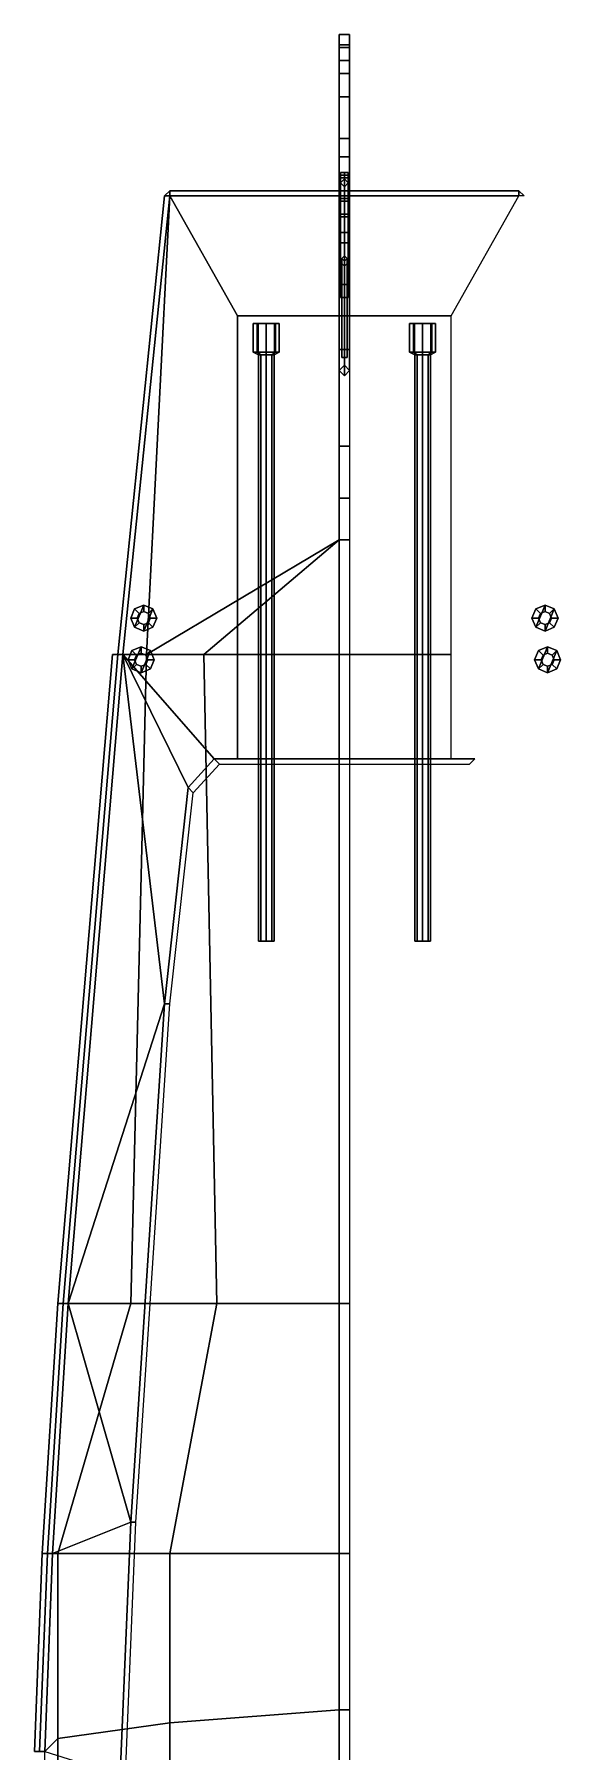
# Model space of a CAD drawing. Extents: x -1.2 to 0.8, y -6 to 6.5.
# Drawn here: x -1.19 to 0.83, y -0.04 to 6.55 of the extents above; entities that cross this region are included whole.
import ezdxf

# ---------------------------------------------------------------- set-up
doc = ezdxf.new("R2010")
doc.units = 0
doc.layers.get('0').update_dxf_attribs({"linetype": 'CONTINUOUS'})

msp = doc.modelspace()

# ---------------------------------------------------------------- linework, layer by layer
for points in [[(-0.02, 6.55, -0.48), (-0.02, 6.51, -0.59), (-0.02, 6.5, -0.22), (-0.02, 6.55, -0.41)], [(-0.02, 6.55, -0.41), (-0.02, 6.5, -0.22), (0.02, 6.5, -0.22), (0.02, 6.55, -0.41)], [(0.02, 6.55, -0.41), (0.02, 6.55, -0.48), (-0.02, 6.55, -0.48), (-0.02, 6.55, -0.41)], [(0.02, 6.55, -0.48), (0.02, 6.51, -0.59), (-0.02, 6.51, -0.59), (-0.02, 6.55, -0.48)], [(0.02, 6.5, -0.22), (0.02, 6.51, -0.59), (0.02, 6.55, -0.48), (0.02, 6.55, -0.41)], [(-0.02, 6.51, -0.59), (-0.02, 6.45, -0.65), (-0.02, 6.4, -0.17), (-0.02, 6.5, -0.22)], [(0.02, 6.51, -0.59), (0.02, 6.45, -0.65), (-0.02, 6.45, -0.65), (-0.02, 6.51, -0.59)], [(-0.02, 6.5, -0.22), (-0.02, 6.4, -0.17), (0.02, 6.4, -0.17), (0.02, 6.5, -0.22)], [(0.02, 6.4, -0.17), (0.02, 6.45, -0.65), (0.02, 6.51, -0.59), (0.02, 6.5, -0.22)], [(-0.02, 6.45, -0.65), (-0.02, 6.31, -0.68), (-0.02, 6.15, -0.13), (-0.02, 6.4, -0.17)], [(0.02, 6.45, -0.65), (0.02, 6.31, -0.68), (-0.02, 6.31, -0.68), (-0.02, 6.45, -0.65)], [(-0.02, 6.4, -0.17), (-0.02, 6.15, -0.13), (0.02, 6.15, -0.13), (0.02, 6.4, -0.17)], [(0.02, 6.15, -0.13), (0.02, 6.31, -0.68), (0.02, 6.45, -0.65), (0.02, 6.4, -0.17)], [(-0.02, 6.31, -0.68), (-0.02, 6.08, -0.68), (-0.02, 6.01, -0.27), (-0.02, 6.15, -0.13)], [(0.02, 6.31, -0.68), (0.02, 6.08, -0.68), (-0.02, 6.08, -0.68), (-0.02, 6.31, -0.68)], [(0.02, 6.01, -0.27), (0.02, 6.08, -0.68), (0.02, 6.31, -0.68), (0.02, 6.15, -0.13)], [(-0.02, 6.15, -0.13), (-0.02, 6.01, -0.27), (-0.02, 6.01, -0.15)], [(-0.02, 6.15, -0.13), (-0.02, 6.01, -0.15), (-0.02, 5.95, 0.02), (-0.02, 6, 0.02)], [(0.02, 6, 0.02), (0.02, 6.15, -0.13), (-0.02, 6.15, -0.13), (-0.02, 6, 0.02)], [(0.02, 6.01, -0.15), (0.02, 6.01, -0.27), (0.02, 6.15, -0.13), (0.02, 6.01, -0.15)], [(0.02, 5.95, 0.02), (0.02, 6.01, -0.15), (0.02, 6.15, -0.13), (0.02, 6, 0.02)], [(-0.02, 6.08, -0.68), (-0.02, 5.86, -0.55), (-0.02, 5.86, -0.39), (-0.02, 5.93, -0.3)], [(0.02, 6.08, -0.68), (0.02, 5.86, -0.55), (-0.02, 5.86, -0.55), (-0.02, 6.08, -0.68)], [(-0.02, 6.08, -0.68), (-0.02, 6.08, -0.68), (-0.02, 5.93, -0.3), (-0.02, 6.01, -0.27)], [(0.02, 5.86, -0.39), (0.02, 5.86, -0.55), (0.02, 6.08, -0.68), (0.02, 5.93, -0.3)], [(0.02, 5.93, -0.3), (0.02, 6.08, -0.68), (0.02, 6.08, -0.68), (0.02, 6.01, -0.27)], [(-0.02, 6.01, -0.27), (-0.02, 5.93, -0.3), (0.02, 5.93, -0.3), (0.02, 6.01, -0.27)], [(-0.02, 6.01, -0.15), (-0.02, 6.01, -0.27), (0.02, 6.01, -0.27), (0.02, 6.01, -0.15)], [(-0.02, 5.95, 0.02), (-0.02, 6.01, -0.15), (0.02, 6.01, -0.15), (0.02, 5.95, 0.02)], [(-0.02, 6, -0.72), (-0.02, 5.92, -0.81), (-0.02, 5.91, -0.76), (-0.02, 5.95, -0.69)], [(-0.02, 5.92, -0.81), (-0.02, 6, -0.72), (0.02, 6, -0.72), (0.02, 5.92, -0.81)], [(-0.02, 6, -0.72), (-0.02, 5.95, -0.69), (0.02, 5.95, -0.69), (0.02, 6, -0.72)], [(-0.02, 6, 0.02), (-0.02, 5.95, 0.02), (0.02, 5.95, 0.02), (0.02, 6, 0.02)], [(0, 5.54, 0.555), (-0.015, 5.54, 0.57), (-0.015, 6.02, 0.57), (0, 6.02, 0.555)], [(-0.015, 5.54, 0.57), (0, 5.54, 0.585), (0, 6.02, 0.585), (-0.015, 6.02, 0.57)], [(-0.015, 6.02, 0.57), (0, 6.02, 0.585), (0.015, 6.02, 0.57), (0, 6.02, 0.555)], [(0.015, 5.54, 0.57), (0, 5.54, 0.555), (0, 6.02, 0.555), (0.015, 6.02, 0.57)], [(0, 5.54, 0.585), (0.015, 5.54, 0.57), (0.015, 6.02, 0.57), (0, 6.02, 0.585)], [(-0.67, 5.95, 0.5403), (-0.69, 5.93, 0.5403), (-0.67, 5.93, 0.54), (-0.67, 5.95, 0.5403)], [(-0.67, 5.95, 0.5003), (-0.69, 5.93, 0.5003), (-0.69, 5.93, 0.5403), (-0.67, 5.95, 0.5403)], [(-0.67, 5.95, 0.5003), (-0.67, 5.93, 0.5), (-0.69, 5.93, 0.5003), (-0.67, 5.95, 0.5003)], [(0.67, 5.95, 0.5003), (-0.67, 5.95, 0.5003), (-0.67, 5.95, 0.5403), (0.67, 5.95, 0.5403)], [(0.67, 5.93, 0.5), (-0.67, 5.93, 0.5), (-0.67, 5.95, 0.5003), (0.67, 5.95, 0.5003)], [(0.67, 5.95, 0.5403), (-0.67, 5.95, 0.5403), (-0.67, 5.93, 0.54), (0.67, 5.93, 0.54)], [(-0.02, 5.95, -0.69), (-0.02, 5.91, -0.76), (0.02, 5.91, -0.76), (0.02, 5.95, -0.69)], [(0, 5.995, 0.02), (-0.015, 5.98, 0.02), (-0.015, 5.98, 0.57), (0, 5.995, 0.555)], [(-0.015, 5.98, 0.02), (0, 5.965, 0.02), (0, 5.965, 0.555), (-0.015, 5.98, 0.57)], [(0.015, 5.98, 0.02), (0, 5.995, 0.02), (0, 5.995, 0.555), (0.015, 5.98, 0.57)], [(0, 5.965, 0.02), (0.015, 5.98, 0.02), (0.015, 5.98, 0.57), (0, 5.965, 0.555)], [(0.69, 5.93, 0.5003), (0.67, 5.95, 0.5003), (0.67, 5.95, 0.5403), (0.69, 5.93, 0.5403)], [(0.67, 5.93, 0.5), (0.67, 5.93, 0.5), (0.67, 5.95, 0.5003), (0.69, 5.93, 0.5003)], [(-0.67, 5.93, 0.5), (-0.85, 4.17, 0.45), (-0.87, 4.17, 0.4503), (-0.69, 5.93, 0.5003)], [(-0.69, 5.93, 0.5003), (-0.87, 4.17, 0.4503), (-0.87, 4.17, 0.4903), (-0.69, 5.93, 0.5403)], [(-0.69, 5.93, 0.5403), (-0.87, 4.17, 0.4903), (-0.85, 4.17, 0.49), (-0.67, 5.93, 0.54)], [(-0.67, 5.93), (-0.85, 4.17), (-0.85, 4.17, 0.45), (-0.67, 5.93, 0.5)], [(-0.67, 5.93, 0.54), (-0.85, 4.17, 0.49), (-0.41, 4.17, 0.49), (-0.41, 5.47, 0.5269)], [(-0.67, 5.93), (-0.76, 4.17, -0.18), (-0.85, 4.17), (-0.67, 5.93)], [(-0.02, 5.93), (-0.02, 4.61, -0.36), (-0.76, 4.17, -0.18), (-0.67, 5.93)], [(-0.67, 5.93), (-0.67, 5.93, 0.5), (0.67, 5.93, 0.5), (0.67, 5.93)], [(0.67, 5.93, 0.54), (-0.67, 5.93, 0.54), (-0.41, 5.47, 0.5269), (0.41, 5.47, 0.5269)], [(-0.02, 5.79, -0.21), (-0.02, 4.77, -0.36), (-0.02, 4.61, -0.36), (-0.02, 5.93)], [(-0.02, 5.93, -0.16), (-0.02, 5.93, -0.16), (-0.02, 5.79, -0.21), (-0.02, 5.93)], [(-0.02, 5.79, -0.21), (-0.02, 5.93, -0.16), (0.02, 5.93, -0.16), (0.02, 5.79, -0.21)], [(-0.02, 5.93, -0.16), (-0.02, 5.93), (0.02, 5.93), (0.02, 5.93, -0.16)], [(-0.02, 5.93, -0.3), (-0.02, 5.86, -0.39), (0.02, 5.86, -0.39), (0.02, 5.93, -0.3)], [(-0.02, 5.92, -0.81), (-0.02, 5.75, -0.87), (-0.02, 5.85, -0.76), (-0.02, 5.91, -0.76)], [(-0.02, 5.75, -0.87), (-0.02, 5.92, -0.81), (0.02, 5.92, -0.81), (0.02, 5.75, -0.87)], [(-0.02, 5.91, -0.76), (-0.02, 5.85, -0.76), (0.02, 5.85, -0.76), (0.02, 5.91, -0.76)], [(-0.02, 5.86, -0.39), (-0.02, 5.86, -0.55), (0.02, 5.86, -0.55), (0.02, 5.86, -0.39)], [(-0.02, 5.75, -0.87), (-0.02, 5.72, -0.8), (-0.02, 5.79, -0.7), (-0.02, 5.85, -0.76)], [(-0.02, 5.85, -0.76), (-0.02, 5.79, -0.7), (0.02, 5.79, -0.7), (0.02, 5.85, -0.76)], [(-0.02, 5.72, -0.8), (-0.02, 5.72, -0.36), (-0.02, 5.79, -0.21), (-0.02, 5.79, -0.7)], [(-0.02, 5.65, -0.3), (-0.02, 5.53, -0.3), (-0.02, 5.79, -0.21)], [(-0.02, 5.53, -0.3), (-0.02, 4.77, -0.36), (-0.02, 5.79, -0.21)], [(-0.02, 5.79, -0.7), (-0.02, 5.79, -0.21), (0.02, 5.79, -0.21), (0.02, 5.79, -0.7)], [(-0.02, 5.75, -0.87), (-0.02, 5.59, -0.87), (-0.02, 5.61, -0.83), (-0.02, 5.72, -0.8)], [(-0.02, 5.59, -0.87), (-0.02, 5.75, -0.87), (0.02, 5.75, -0.87), (0.02, 5.59, -0.87)], [(0, 5.28, 0.68), (-0.02, 5.26, 0.68), (-0.02, 5.68, 1.74), (0, 5.7, 1.74)], [(0, 5.7, 1.74), (-0.02, 5.68, 1.74), (0, 5.66, 1.74), (0.02, 5.68, 1.74)], [(-0.02, 5.26, 0.68), (0, 5.24, 0.68), (0, 5.66, 1.74), (-0.02, 5.68, 1.74)], [(0, 5.31, 0.76), (-0.01, 5.31, 0.77), (-0.01, 5.69, 1.24), (0, 5.7, 1.24)], [(0, 5.7, 1.24), (-0.01, 5.69, 1.24), (-0.01, 5.69, 1.74), (0, 5.7, 1.74)], [(-0.01, 5.31, 0.77), (0, 5.31, 0.78), (0, 5.68, 1.24), (-0.01, 5.69, 1.24)], [(-0.01, 5.69, 1.24), (0, 5.68, 1.24), (0, 5.68, 1.74), (-0.01, 5.69, 1.74)], [(0.02, 5.26, 0.68), (0, 5.28, 0.68), (0, 5.7, 1.74), (0.02, 5.68, 1.74)], [(0.01, 5.31, 0.77), (0, 5.31, 0.76), (0, 5.7, 1.24), (0.01, 5.69, 1.24)], [(0.01, 5.69, 1.24), (0, 5.7, 1.24), (0, 5.7, 1.74), (0.01, 5.69, 1.74)], [(0, 5.31, 0.78), (0.01, 5.31, 0.77), (0.01, 5.69, 1.24), (0, 5.68, 1.24)], [(0, 5.68, 1.24), (0.01, 5.69, 1.24), (0.01, 5.69, 1.74), (0, 5.68, 1.74)], [(0, 5.24, 0.68), (0.02, 5.26, 0.68), (0.02, 5.68, 1.74), (0, 5.66, 1.74)], [(-0.02, 5.59, -0.87), (-0.02, 5.59, -0.87), (-0.02, 5.55, -0.83), (-0.02, 5.61, -0.83)], [(-0.02, 5.55, -0.83), (-0.02, 5.59, -0.87), (-0.02, 5.34, -0.78), (-0.02, 5.44, -0.76)], [(-0.02, 5.34, -0.78), (-0.02, 5.59, -0.87), (0.02, 5.59, -0.87), (0.02, 5.34, -0.78)], [(-0.015, 5.54, 0.57), (0, 5.54, 0.555), (0.015, 5.54, 0.57), (0, 5.54, 0.585)], [(-0.41, 5.47, 0.5269), (-0.41, 4.17, 0.49), (-0.41, 4.17, 0.68), (-0.41, 5.47, 0.68)], [(0.41, 5.47, 0.5269), (-0.41, 5.47, 0.5269), (-0.41, 5.47, 0.68), (0.41, 5.47, 0.68)], [(-0.41, 5.47, 0.68), (-0.41, 4.17, 0.68), (0.41, 4.17, 0.68), (0.41, 5.47, 0.68)], [(-0.02, 5.44, -0.38), (-0.02, 4.97, -0.47), (-0.02, 4.77, -0.36), (-0.02, 5.53, -0.3)], [(-0.3354, 5.44, -0.5146), (-0.35, 5.44, -0.55), (-0.35, 5.33, -0.55), (-0.3354, 5.33, -0.5146)], [(-0.35, 5.44, -0.55), (-0.3354, 5.44, -0.5854), (-0.3354, 5.33, -0.5854), (-0.35, 5.33, -0.55)], [(-0.33, 5.44, -0.1), (-0.3354, 5.44, -0.5146), (-0.3354, 5.33, -0.5146), (-0.33, 5.33, -0.1)], [(-0.3354, 5.44, -0.5854), (-0.3, 5.44, -0.6), (-0.3, 5.33, -0.6), (-0.3354, 5.33, -0.5854)], [(-0.3354, 5.44, -0.5146), (-0.33, 5.44, -0.1), (-0.27, 5.44, -0.1), (-0.2646, 5.44, -0.5146)], [(-0.3, 5.44, -0.6), (-0.2646, 5.44, -0.5854), (-0.2646, 5.33, -0.5854), (-0.3, 5.33, -0.6)], [(-0.2646, 5.44, -0.5146), (-0.27, 5.44, -0.1), (-0.27, 5.33, -0.1), (-0.2646, 5.33, -0.5146)], [(-0.25, 5.44, -0.55), (-0.2646, 5.44, -0.5146), (-0.2646, 5.33, -0.5146), (-0.25, 5.33, -0.55)], [(-0.2646, 5.44, -0.5854), (-0.25, 5.44, -0.55), (-0.25, 5.33, -0.55), (-0.2646, 5.33, -0.5854)], [(-0.02, 5.44, -0.76), (-0.02, 5.34, -0.78), (-0.02, 4.97, -0.47), (-0.02, 5.44, -0.38)], [(0.25, 5.44, -0.55), (0.2646, 5.44, -0.5854), (0.2646, 5.33, -0.5854), (0.25, 5.33, -0.55)], [(0.2646, 5.44, -0.5146), (0.25, 5.44, -0.55), (0.25, 5.33, -0.55), (0.2646, 5.33, -0.5146)], [(0.2646, 5.44, -0.5146), (0.27, 5.44, -0.1), (0.33, 5.44, -0.1), (0.3354, 5.44, -0.5146)], [(0.27, 5.44, -0.1), (0.2646, 5.44, -0.5146), (0.2646, 5.33, -0.5146), (0.27, 5.33, -0.1)], [(0.2646, 5.44, -0.5854), (0.3, 5.44, -0.6), (0.3, 5.33, -0.6), (0.2646, 5.33, -0.5854)], [(0.3, 5.44, -0.6), (0.3354, 5.44, -0.5854), (0.3354, 5.33, -0.5854), (0.3, 5.33, -0.6)], [(0.3354, 5.44, -0.5146), (0.33, 5.44, -0.1), (0.33, 5.33, -0.1), (0.3354, 5.33, -0.5146)], [(0.3354, 5.44, -0.5854), (0.35, 5.44, -0.55), (0.35, 5.33, -0.55), (0.3354, 5.33, -0.5854)], [(0.35, 5.44, -0.55), (0.3354, 5.44, -0.5146), (0.3354, 5.33, -0.5146), (0.35, 5.33, -0.55)], [(-0.02, 4.97, -0.47), (-0.02, 5.34, -0.78), (0.02, 5.34, -0.78), (0.02, 4.97, -0.47)], [(-0.3212, 5.32, -0.5712), (-0.33, 5.32, -0.55), (-0.35, 5.33, -0.55), (-0.3354, 5.33, -0.5854)], [(-0.33, 5.32, -0.55), (-0.3212, 5.32, -0.5288), (-0.3354, 5.33, -0.5146), (-0.35, 5.33, -0.55)], [(-0.3, 5.32, -0.58), (-0.3212, 5.32, -0.5712), (-0.3354, 5.33, -0.5854), (-0.3, 5.33, -0.6)], [(-0.3212, 5.32, -0.5288), (-0.3, 5.32, -0.52), (-0.3, 5.33, -0.5), (-0.3354, 5.33, -0.5146)], [(-0.33, 5.33, -0.1), (-0.3354, 5.33, -0.5146), (-0.3, 5.33, -0.5), (-0.27, 5.33, -0.1)], [(-0.3212, 5.32, -0.5288), (-0.33, 5.32, -0.55), (-0.33, 3.07, -0.43), (-0.3212, 3.07, -0.4088)], [(-0.33, 5.32, -0.55), (-0.3212, 5.32, -0.5712), (-0.3212, 3.07, -0.4512), (-0.33, 3.07, -0.43)], [(-0.3, 5.32, -0.52), (-0.3212, 5.32, -0.5288), (-0.3212, 3.07, -0.4088), (-0.3, 3.07, -0.4)], [(-0.3212, 5.32, -0.5712), (-0.3, 5.32, -0.58), (-0.3, 3.07, -0.46), (-0.3212, 3.07, -0.4512)], [(-0.2788, 5.32, -0.5712), (-0.3, 5.32, -0.58), (-0.3, 5.33, -0.6), (-0.2646, 5.33, -0.5854)], [(-0.3, 5.32, -0.52), (-0.2788, 5.32, -0.5288), (-0.2646, 5.33, -0.5146), (-0.3, 5.33, -0.5)], [(-0.3, 5.33, -0.5), (-0.2646, 5.33, -0.5146), (-0.27, 5.33, -0.1)], [(-0.2788, 5.32, -0.5288), (-0.3, 5.32, -0.52), (-0.3, 3.07, -0.4), (-0.2788, 3.07, -0.4088)], [(-0.3, 5.32, -0.58), (-0.2788, 5.32, -0.5712), (-0.2788, 3.07, -0.4512), (-0.3, 3.07, -0.46)], [(-0.27, 5.32, -0.55), (-0.2788, 5.32, -0.5712), (-0.2646, 5.33, -0.5854), (-0.25, 5.33, -0.55)], [(-0.2788, 5.32, -0.5288), (-0.27, 5.32, -0.55), (-0.25, 5.33, -0.55), (-0.2646, 5.33, -0.5146)], [(-0.27, 5.32, -0.55), (-0.2788, 5.32, -0.5288), (-0.2788, 3.07, -0.4088), (-0.27, 3.07, -0.43)], [(-0.2788, 5.32, -0.5712), (-0.27, 5.32, -0.55), (-0.27, 3.07, -0.43), (-0.2788, 3.07, -0.4512)], [(0.27, 5.32, -0.55), (0.2788, 5.32, -0.5288), (0.2646, 5.33, -0.5146), (0.25, 5.33, -0.55)], [(0.2788, 5.32, -0.5712), (0.27, 5.32, -0.55), (0.25, 5.33, -0.55), (0.2646, 5.33, -0.5854)], [(0.27, 5.33, -0.1), (0.2646, 5.33, -0.5146), (0.3, 5.33, -0.5), (0.33, 5.33, -0.1)], [(0.2788, 5.32, -0.5288), (0.3, 5.32, -0.52), (0.3, 5.33, -0.5), (0.2646, 5.33, -0.5146)], [(0.3, 5.32, -0.58), (0.2788, 5.32, -0.5712), (0.2646, 5.33, -0.5854), (0.3, 5.33, -0.6)], [(0.27, 5.32, -0.55), (0.2788, 5.32, -0.5712), (0.2788, 3.07, -0.4512), (0.27, 3.07, -0.43)], [(0.2788, 5.32, -0.5288), (0.27, 5.32, -0.55), (0.27, 3.07, -0.43), (0.2788, 3.07, -0.4088)], [(0.2788, 5.32, -0.5712), (0.3, 5.32, -0.58), (0.3, 3.07, -0.46), (0.2788, 3.07, -0.4512)], [(0.3, 5.32, -0.52), (0.2788, 5.32, -0.5288), (0.2788, 3.07, -0.4088), (0.3, 3.07, -0.4)], [(0.3, 5.33, -0.5), (0.3354, 5.33, -0.5146), (0.33, 5.33, -0.1)], [(0.3, 5.32, -0.52), (0.3212, 5.32, -0.5288), (0.3354, 5.33, -0.5146), (0.3, 5.33, -0.5)], [(0.3212, 5.32, -0.5712), (0.3, 5.32, -0.58), (0.3, 5.33, -0.6), (0.3354, 5.33, -0.5854)], [(0.3, 5.32, -0.58), (0.3212, 5.32, -0.5712), (0.3212, 3.07, -0.4512), (0.3, 3.07, -0.46)], [(0.3212, 5.32, -0.5288), (0.3, 5.32, -0.52), (0.3, 3.07, -0.4), (0.3212, 3.07, -0.4088)], [(0.3212, 5.32, -0.5288), (0.33, 5.32, -0.55), (0.35, 5.33, -0.55), (0.3354, 5.33, -0.5146)], [(0.33, 5.32, -0.55), (0.3212, 5.32, -0.5712), (0.3354, 5.33, -0.5854), (0.35, 5.33, -0.55)], [(0.3212, 5.32, -0.5712), (0.33, 5.32, -0.55), (0.33, 3.07, -0.43), (0.3212, 3.07, -0.4512)], [(0.33, 5.32, -0.55), (0.3212, 5.32, -0.5288), (0.3212, 3.07, -0.4088), (0.33, 3.07, -0.43)], [(-0.02, 4.77, -0.36), (-0.02, 4.97, -0.47), (0.02, 4.97, -0.47), (0.02, 4.77, -0.36)], [(-0.02, 4.61, -0.36), (-0.02, 4.77, -0.36), (0.02, 4.77, -0.36), (0.02, 4.61, -0.36)], [(-0.02, 4.61, -0.36), (-0.54, 4.17, -0.31), (-0.54, 4.17, -0.31), (-0.76, 4.17, -0.18)], [(-0.02, 4.61, -0.36), (-0.02, 4.17, -0.43), (-0.02, 4.17, -0.43), (-0.54, 4.17, -0.31)], [(-0.02, 4.17, -0.43), (-0.02, 4.61, -0.36), (0.02, 4.61, -0.36), (0.02, 4.17, -0.43)], [(-0.8054, 4.2746, 0.68), (-0.77, 4.36, 0.68), (-0.8054, 4.3454, 0.68), (-0.82, 4.31, 0.68)], [(-0.77, 4.335, 0.66), (-0.7877, 4.3277, 0.66), (-0.8054, 4.3454, 0.68), (-0.77, 4.36, 0.68)], [(-0.77, 4.26, 0.68), (-0.7346, 4.3454, 0.68), (-0.77, 4.36, 0.68), (-0.8054, 4.2746, 0.68)], [(-0.7523, 4.3277, 0.66), (-0.77, 4.335, 0.66), (-0.77, 4.36, 0.68), (-0.7346, 4.3454, 0.68)], [(0.7346, 4.2746, 0.68), (0.77, 4.36, 0.68), (0.7346, 4.3454, 0.68), (0.72, 4.31, 0.68)], [(0.77, 4.26, 0.68), (0.8054, 4.3454, 0.68), (0.77, 4.36, 0.68), (0.7346, 4.2746, 0.68)], [(0.77, 4.335, 0.66), (0.7523, 4.3277, 0.66), (0.7346, 4.3454, 0.68), (0.77, 4.36, 0.68)], [(0.7877, 4.3277, 0.66), (0.77, 4.335, 0.66), (0.77, 4.36, 0.68), (0.8054, 4.3454, 0.68)], [(-0.7877, 4.3277, 0.66), (-0.795, 4.31, 0.66), (-0.82, 4.31, 0.68), (-0.8054, 4.3454, 0.68)], [(-0.795, 4.31, 0.66), (-0.7877, 4.2923, 0.66), (-0.8054, 4.2746, 0.68), (-0.82, 4.31, 0.68)], [(-0.7877, 4.2923, 0.66), (-0.77, 4.285, 0.66), (-0.77, 4.26, 0.68), (-0.8054, 4.2746, 0.68)], [(-0.7877, 4.3277, 0.46), (-0.795, 4.31, 0.46), (-0.795, 4.31, 0.66), (-0.7877, 4.3277, 0.66)], [(-0.795, 4.31, 0.46), (-0.7877, 4.2923, 0.46), (-0.7877, 4.2923, 0.66), (-0.795, 4.31, 0.66)], [(-0.77, 4.335, 0.46), (-0.7877, 4.3277, 0.46), (-0.7877, 4.3277, 0.66), (-0.77, 4.335, 0.66)], [(-0.7877, 4.2923, 0.46), (-0.77, 4.285, 0.46), (-0.77, 4.285, 0.66), (-0.7877, 4.2923, 0.66)], [(-0.7346, 4.2746, 0.68), (-0.72, 4.31, 0.68), (-0.7346, 4.3454, 0.68), (-0.77, 4.26, 0.68)], [(-0.7523, 4.3277, 0.46), (-0.77, 4.335, 0.46), (-0.77, 4.335, 0.66), (-0.7523, 4.3277, 0.66)], [(-0.77, 4.285, 0.46), (-0.7523, 4.2923, 0.46), (-0.7523, 4.2923, 0.66), (-0.77, 4.285, 0.66)], [(-0.77, 4.285, 0.66), (-0.7523, 4.2923, 0.66), (-0.7346, 4.2746, 0.68), (-0.77, 4.26, 0.68)], [(-0.745, 4.31, 0.66), (-0.7523, 4.3277, 0.66), (-0.7346, 4.3454, 0.68), (-0.72, 4.31, 0.68)], [(-0.745, 4.31, 0.46), (-0.7523, 4.3277, 0.46), (-0.7523, 4.3277, 0.66), (-0.745, 4.31, 0.66)], [(-0.7523, 4.2923, 0.46), (-0.745, 4.31, 0.46), (-0.745, 4.31, 0.66), (-0.7523, 4.2923, 0.66)], [(-0.7523, 4.2923, 0.66), (-0.745, 4.31, 0.66), (-0.72, 4.31, 0.68), (-0.7346, 4.2746, 0.68)], [(0.7523, 4.3277, 0.66), (0.745, 4.31, 0.66), (0.72, 4.31, 0.68), (0.7346, 4.3454, 0.68)], [(0.745, 4.31, 0.66), (0.7523, 4.2923, 0.66), (0.7346, 4.2746, 0.68), (0.72, 4.31, 0.68)], [(0.7523, 4.2923, 0.66), (0.77, 4.285, 0.66), (0.77, 4.26, 0.68), (0.7346, 4.2746, 0.68)], [(0.7523, 4.3277, 0.46), (0.745, 4.31, 0.46), (0.745, 4.31, 0.66), (0.7523, 4.3277, 0.66)], [(0.745, 4.31, 0.46), (0.7523, 4.2923, 0.46), (0.7523, 4.2923, 0.66), (0.745, 4.31, 0.66)], [(0.77, 4.335, 0.46), (0.7523, 4.3277, 0.46), (0.7523, 4.3277, 0.66), (0.77, 4.335, 0.66)], [(0.7523, 4.2923, 0.46), (0.77, 4.285, 0.46), (0.77, 4.285, 0.66), (0.7523, 4.2923, 0.66)], [(0.8054, 4.2746, 0.68), (0.82, 4.31, 0.68), (0.8054, 4.3454, 0.68), (0.77, 4.26, 0.68)], [(0.7877, 4.3277, 0.46), (0.77, 4.335, 0.46), (0.77, 4.335, 0.66), (0.7877, 4.3277, 0.66)], [(0.77, 4.285, 0.46), (0.7877, 4.2923, 0.46), (0.7877, 4.2923, 0.66), (0.77, 4.285, 0.66)], [(0.77, 4.285, 0.66), (0.7877, 4.2923, 0.66), (0.8054, 4.2746, 0.68), (0.77, 4.26, 0.68)], [(0.795, 4.31, 0.66), (0.7877, 4.3277, 0.66), (0.8054, 4.3454, 0.68), (0.82, 4.31, 0.68)], [(0.795, 4.31, 0.46), (0.7877, 4.3277, 0.46), (0.7877, 4.3277, 0.66), (0.795, 4.31, 0.66)], [(0.7877, 4.2923, 0.46), (0.795, 4.31, 0.46), (0.795, 4.31, 0.66), (0.7877, 4.2923, 0.66)], [(0.7877, 4.2923, 0.66), (0.795, 4.31, 0.66), (0.82, 4.31, 0.68), (0.8054, 4.2746, 0.68)], [(-0.89, 4.17, 0.23), (-1.1, 1.68, 0.22), (-1.06, 1.68, 0.2197), (-0.85, 4.17, 0.2297)], [(-0.89, 4.17, 0.18), (-1.1, 1.68, 0.17), (-1.1, 1.68, 0.22), (-0.89, 4.17, 0.23)], [(-0.85, 4.17, 0.1797), (-1.06, 1.68, 0.1697), (-1.1, 1.68, 0.17), (-0.89, 4.17, 0.18)], [(-0.87, 4.17, 0.4903), (-1.08, 1.68, 0.4703), (-1.06, 1.68, 0.47), (-0.85, 4.17, 0.49)], [(-0.87, 4.17, 0.4503), (-1.08, 1.68, 0.4303), (-1.08, 1.68, 0.4703), (-0.87, 4.17, 0.4903)], [(-0.85, 4.17, 0.45), (-1.06, 1.68, 0.43), (-1.08, 1.68, 0.4303), (-0.87, 4.17, 0.4503)], [(-0.85, 4.17, 0.2297), (-1.06, 1.68, 0.2197), (-1.06, 1.68, 0.43), (-0.85, 4.17, 0.45)], [(-0.85, 4.17), (-1.06, 1.68), (-1.06, 1.68, 0.1697), (-0.85, 4.17, 0.1797)], [(-0.85, 4.17, 0.49), (-1.06, 1.68, 0.47), (-0.69, 2.83, 0.48), (-0.85, 4.17, 0.49)], [(-0.76, 4.17, -0.18), (-0.82, 1.68, -0.31), (-1.06, 1.68), (-0.85, 4.17)], [(-0.85, 4.17, 0.1797), (-0.89, 4.17, 0.18), (-0.89, 4.17, 0.23), (-0.85, 4.17, 0.2297)], [(-0.85, 4.17, 0.49), (-0.69, 2.83, 0.48), (-0.6, 3.66, 0.49), (-0.85, 4.17, 0.49)], [(-0.85, 4.17, 0.49), (-0.6, 3.66, 0.49), (-0.5, 3.77, 0.49), (-0.85, 4.17, 0.49)], [(-0.85, 4.17, 0.49), (-0.5, 3.77, 0.49), (-0.41, 3.77, 0.49), (-0.41, 4.17, 0.49)], [(-0.8154, 4.1146, 0.68), (-0.78, 4.2, 0.68), (-0.8154, 4.1854, 0.68), (-0.83, 4.15, 0.68)], [(-0.7977, 4.1677, 0.66), (-0.805, 4.15, 0.66), (-0.83, 4.15, 0.68), (-0.8154, 4.1854, 0.68)], [(-0.54, 4.17, -0.31), (-0.49, 1.68, -0.52), (-0.82, 1.68, -0.31), (-0.76, 4.17, -0.18)], [(-0.78, 4.1, 0.68), (-0.7446, 4.1854, 0.68), (-0.78, 4.2, 0.68), (-0.8154, 4.1146, 0.68)], [(-0.78, 4.175, 0.66), (-0.7977, 4.1677, 0.66), (-0.8154, 4.1854, 0.68), (-0.78, 4.2, 0.68)], [(-0.7977, 4.1677, 0.46), (-0.805, 4.15, 0.46), (-0.805, 4.15, 0.66), (-0.7977, 4.1677, 0.66)], [(-0.78, 4.175, 0.46), (-0.7977, 4.1677, 0.46), (-0.7977, 4.1677, 0.66), (-0.78, 4.175, 0.66)], [(-0.7623, 4.1677, 0.66), (-0.78, 4.175, 0.66), (-0.78, 4.2, 0.68), (-0.7446, 4.1854, 0.68)], [(-0.7446, 4.1146, 0.68), (-0.73, 4.15, 0.68), (-0.7446, 4.1854, 0.68), (-0.78, 4.1, 0.68)], [(-0.7623, 4.1677, 0.46), (-0.78, 4.175, 0.46), (-0.78, 4.175, 0.66), (-0.7623, 4.1677, 0.66)], [(-0.755, 4.15, 0.66), (-0.7623, 4.1677, 0.66), (-0.7446, 4.1854, 0.68), (-0.73, 4.15, 0.68)], [(-0.755, 4.15, 0.46), (-0.7623, 4.1677, 0.46), (-0.7623, 4.1677, 0.66), (-0.755, 4.15, 0.66)], [(-0.02, 4.17, -0.43), (-0.02, 1.68, -0.66), (-0.49, 1.68, -0.52), (-0.54, 4.17, -0.31)], [(-0.41, 4.17, 0.49), (-0.41, 3.77, 0.49), (-0.41, 3.77, 0.68), (-0.41, 4.17, 0.68)], [(-0.41, 4.17, 0.68), (-0.41, 3.77, 0.68), (0.41, 3.77, 0.68), (0.41, 4.17, 0.68)], [(-0.02, 1.68, -0.66), (-0.02, 4.17, -0.43), (0.02, 4.17, -0.43), (0.02, 1.68, -0.66)], [(0.7446, 4.1146, 0.68), (0.78, 4.2, 0.68), (0.7446, 4.1854, 0.68), (0.73, 4.15, 0.68)], [(0.7623, 4.1677, 0.66), (0.755, 4.15, 0.66), (0.73, 4.15, 0.68), (0.7446, 4.1854, 0.68)], [(0.78, 4.1, 0.68), (0.8154, 4.1854, 0.68), (0.78, 4.2, 0.68), (0.7446, 4.1146, 0.68)], [(0.78, 4.175, 0.66), (0.7623, 4.1677, 0.66), (0.7446, 4.1854, 0.68), (0.78, 4.2, 0.68)], [(0.7623, 4.1677, 0.46), (0.755, 4.15, 0.46), (0.755, 4.15, 0.66), (0.7623, 4.1677, 0.66)], [(0.78, 4.175, 0.46), (0.7623, 4.1677, 0.46), (0.7623, 4.1677, 0.66), (0.78, 4.175, 0.66)], [(0.7977, 4.1677, 0.66), (0.78, 4.175, 0.66), (0.78, 4.2, 0.68), (0.8154, 4.1854, 0.68)], [(0.8154, 4.1146, 0.68), (0.83, 4.15, 0.68), (0.8154, 4.1854, 0.68), (0.78, 4.1, 0.68)], [(0.7977, 4.1677, 0.46), (0.78, 4.175, 0.46), (0.78, 4.175, 0.66), (0.7977, 4.1677, 0.66)], [(0.805, 4.15, 0.66), (0.7977, 4.1677, 0.66), (0.8154, 4.1854, 0.68), (0.83, 4.15, 0.68)], [(0.805, 4.15, 0.46), (0.7977, 4.1677, 0.46), (0.7977, 4.1677, 0.66), (0.805, 4.15, 0.66)], [(-0.805, 4.15, 0.66), (-0.7977, 4.1323, 0.66), (-0.8154, 4.1146, 0.68), (-0.83, 4.15, 0.68)], [(-0.7977, 4.1323, 0.66), (-0.78, 4.125, 0.66), (-0.78, 4.1, 0.68), (-0.8154, 4.1146, 0.68)], [(-0.805, 4.15, 0.46), (-0.7977, 4.1323, 0.46), (-0.7977, 4.1323, 0.66), (-0.805, 4.15, 0.66)], [(-0.7977, 4.1323, 0.46), (-0.78, 4.125, 0.46), (-0.78, 4.125, 0.66), (-0.7977, 4.1323, 0.66)], [(-0.78, 4.125, 0.66), (-0.7623, 4.1323, 0.66), (-0.7446, 4.1146, 0.68), (-0.78, 4.1, 0.68)], [(-0.78, 4.125, 0.46), (-0.7623, 4.1323, 0.46), (-0.7623, 4.1323, 0.66), (-0.78, 4.125, 0.66)], [(-0.7623, 4.1323, 0.66), (-0.755, 4.15, 0.66), (-0.73, 4.15, 0.68), (-0.7446, 4.1146, 0.68)], [(-0.7623, 4.1323, 0.46), (-0.755, 4.15, 0.46), (-0.755, 4.15, 0.66), (-0.7623, 4.1323, 0.66)], [(0.755, 4.15, 0.66), (0.7623, 4.1323, 0.66), (0.7446, 4.1146, 0.68), (0.73, 4.15, 0.68)], [(0.7623, 4.1323, 0.66), (0.78, 4.125, 0.66), (0.78, 4.1, 0.68), (0.7446, 4.1146, 0.68)], [(0.755, 4.15, 0.46), (0.7623, 4.1323, 0.46), (0.7623, 4.1323, 0.66), (0.755, 4.15, 0.66)], [(0.7623, 4.1323, 0.46), (0.78, 4.125, 0.46), (0.78, 4.125, 0.66), (0.7623, 4.1323, 0.66)], [(0.78, 4.125, 0.46), (0.7977, 4.1323, 0.46), (0.7977, 4.1323, 0.66), (0.78, 4.125, 0.66)], [(0.78, 4.125, 0.66), (0.7977, 4.1323, 0.66), (0.8154, 4.1146, 0.68), (0.78, 4.1, 0.68)], [(0.7977, 4.1323, 0.46), (0.805, 4.15, 0.46), (0.805, 4.15, 0.66), (0.7977, 4.1323, 0.66)], [(0.7977, 4.1323, 0.66), (0.805, 4.15, 0.66), (0.83, 4.15, 0.68), (0.8154, 4.1146, 0.68)], [(-0.5, 3.77, 0.49), (-0.6, 3.66, 0.49), (-0.6, 3.66, 0.71), (-0.5, 3.77, 0.71)], [(-0.5, 3.77, 0.71), (-0.6, 3.66, 0.71), (-0.58, 3.64, 0.71), (-0.48, 3.75, 0.71)], [(-0.41, 3.77, 0.49), (-0.5, 3.77, 0.49), (-0.5, 3.77, 0.71), (-0.41, 3.77, 0.68)], [(-0.41, 3.77, 0.68), (-0.5, 3.77, 0.71), (0.5, 3.77, 0.71), (0.41, 3.77, 0.68)], [(-0.5, 3.77, 0.71), (-0.48, 3.75, 0.71), (0.48, 3.75, 0.71), (0.5, 3.77, 0.71)], [(-0.6, 3.66, 0.49), (-0.69, 2.83, 0.48), (-0.69, 2.83, 0.71), (-0.6, 3.66, 0.71)], [(-0.6, 3.66, 0.71), (-0.69, 2.83, 0.71), (-0.67, 2.83, 0.71), (-0.58, 3.64, 0.71)], [(-0.69, 2.83, 0.48), (-1.06, 1.68, 0.47), (-0.82, 0.84, 0.47), (-0.69, 2.83, 0.48)], [(-0.69, 2.83, 0.48), (-0.82, 0.84, 0.47), (-0.82, 0.84, 0.71), (-0.69, 2.83, 0.71)], [(-0.69, 2.83, 0.71), (-0.82, 0.84, 0.71), (-0.8, 0.84, 0.71), (-0.67, 2.83, 0.71)], [(-1.1, 1.68, 0.22), (-1.16, 0.72, 0.22), (-1.12, 0.72, 0.2197), (-1.06, 1.68, 0.2197)], [(-1.1, 1.68, 0.17), (-1.16, 0.72, 0.17), (-1.16, 0.72, 0.22), (-1.1, 1.68, 0.22)], [(-1.06, 1.68, 0.1697), (-1.12, 0.72, 0.1697), (-1.16, 0.72, 0.17), (-1.1, 1.68, 0.17)], [(-1.08, 1.68, 0.4703), (-1.08, 1.68, 0.4303), (-1.14, 0.72, 0.4303), (-1.14, 0.72, 0.4703)], [(-1.14, 0.72, 0.4303), (-1.08, 1.68, 0.4303), (-1.06, 1.68, 0.43), (-1.12, 0.72, 0.43)], [(-1.06, 1.68, 0.47), (-1.08, 1.68, 0.4703), (-1.14, 0.72, 0.4703), (-1.12, 0.72, 0.47)], [(-1.06, 1.68, 0.2197), (-1.12, 0.72, 0.2197), (-1.12, 0.72, 0.43), (-1.06, 1.68, 0.43)], [(-1.06, 1.68), (-1.12, 0.72), (-1.12, 0.72, 0.1697), (-1.06, 1.68, 0.1697)], [(-0.82, 0.84, 0.47), (-1.06, 1.68, 0.47), (-1.12, 0.72, 0.47), (-0.82, 0.84, 0.47)], [(-0.82, 1.68, -0.31), (-1.1, 0.72, -0.31), (-1.12, 0.72), (-1.06, 1.68)], [(-0.49, 1.68, -0.52), (-0.67, 0.72, -0.61), (-1.1, 0.72, -0.31), (-0.82, 1.68, -0.31)], [(-0.02, 1.68, -0.66), (-0.02, 0.72, -0.72), (-0.67, 0.72, -0.61), (-0.49, 1.68, -0.52)], [(-0.02, 0.72, -0.72), (-0.02, 1.68, -0.66), (0.02, 1.68, -0.66), (0.02, 0.72, -0.72)], [(-0.82, 0.84, 0.47), (-1.12, 0.72, 0.47), (-1.15, -0.04, 0.48), (-0.86, -0.13, 0.49)], [(-0.82, 0.84, 0.47), (-0.86, -0.13, 0.49), (-0.86, -0.13, 0.75), (-0.82, 0.84, 0.71)], [(-0.82, 0.84, 0.71), (-0.86, -0.13, 0.75), (-0.84, -0.13, 0.75), (-0.8, 0.84, 0.71)], [(-1.16, 0.72, 0.17), (-1.19, -0.04, 0.17), (-1.19, -0.04, 0.22), (-1.16, 0.72, 0.22)], [(-1.16, 0.72, 0.22), (-1.19, -0.04, 0.22), (-1.15, -0.04, 0.2197), (-1.12, 0.72, 0.2197)], [(-1.12, 0.72, 0.1697), (-1.15, -0.04, 0.1697), (-1.19, -0.04, 0.17), (-1.16, 0.72, 0.17)], [(-1.17, -0.04, 0.4403), (-1.14, 0.72, 0.4303), (-1.12, 0.72, 0.43), (-1.15, -0.04, 0.44)], [(-1.14, 0.72, 0.4703), (-1.14, 0.72, 0.4303), (-1.17, -0.04, 0.4403), (-1.17, -0.04, 0.4803)], [(-1.12, 0.72, 0.47), (-1.14, 0.72, 0.4703), (-1.17, -0.04, 0.4803), (-1.15, -0.04, 0.48)], [(-1.12, 0.72), (-1.15, -0.04), (-1.15, -0.04, 0.1697), (-1.12, 0.72, 0.1697)], [(-1.12, 0.72, 0.2197), (-1.15, -0.04, 0.2197), (-1.15, -0.04, 0.44), (-1.12, 0.72, 0.43)], [(-1.1, 0.72, -0.31), (-1.1, 0.01, -0.31), (-1.15, -0.04), (-1.12, 0.72)], [(-0.67, 0.72, -0.61), (-0.67, 0.07, -0.61), (-1.1, 0.01, -0.31), (-1.1, 0.72, -0.31)], [(-0.02, 0.72, -0.72), (-0.02, 0.12, -0.76), (-0.67, 0.07, -0.61), (-0.67, 0.72, -0.61)], [(-0.02, 0.12, -0.76), (-0.02, 0.72, -0.72), (0.02, 0.72, -0.72), (0.02, 0.12, -0.76)], [(-0.67, 0.07, -0.61), (-0.67, -0.44, -0.61), (-1.1, -0.54, -0.31), (-1.1, 0.01, -0.31)], [(-0.02, 0.12, -0.76), (-0.02, -0.36, -0.76), (-0.67, -0.44, -0.61), (-0.67, 0.07, -0.61)], [(-0.02, -0.36, -0.76), (-0.02, 0.12, -0.76), (0.02, 0.12, -0.76), (0.02, -0.36, -0.76)], [(-1.1, 0.01, -0.31), (-1.1, -0.54, -0.31), (-1.16, -0.62), (-1.15, -0.04)]]:
    msp.add_3dface(points)

doc.saveas('drawing.dxf')
